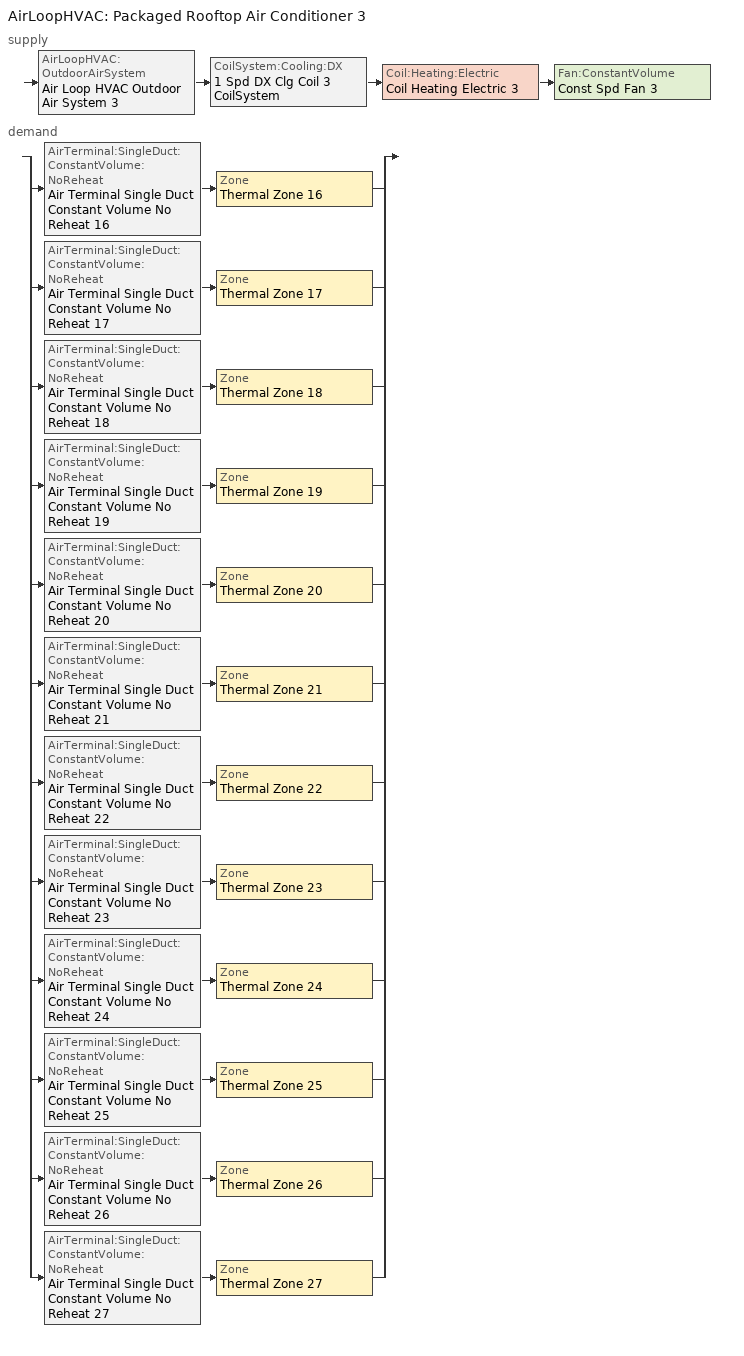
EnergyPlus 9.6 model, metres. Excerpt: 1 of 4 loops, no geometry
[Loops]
AirLoopHVAC 'Packaged Rooftop Air Conditioner 3'
 supply: AirLoopHVAC:OutdoorAirSystem 'Air Loop HVAC Outdoor Air System 3' > CoilSystem:Cooling:DX '1 Spd DX Clg Coil 3 CoilSystem' > Coil:Heating:Electric 'Coil Heating Electric 3' > Fan:ConstantVolume 'Const Spd Fan 3'
 demand: split
  | AirTerminal:SingleDuct:ConstantVolume:NoReheat 'Air Terminal Single Duct Constant Volume No Reheat 16' > Zone 'Thermal Zone 16'
  | AirTerminal:SingleDuct:ConstantVolume:NoReheat 'Air Terminal Single Duct Constant Volume No Reheat 17' > Zone 'Thermal Zone 17'
  | AirTerminal:SingleDuct:ConstantVolume:NoReheat 'Air Terminal Single Duct Constant Volume No Reheat 18' > Zone 'Thermal Zone 18'
  | AirTerminal:SingleDuct:ConstantVolume:NoReheat 'Air Terminal Single Duct Constant Volume No Reheat 19' > Zone 'Thermal Zone 19'
  | AirTerminal:SingleDuct:ConstantVolume:NoReheat 'Air Terminal Single Duct Constant Volume No Reheat 20' > Zone 'Thermal Zone 20'
  | AirTerminal:SingleDuct:ConstantVolume:NoReheat 'Air Terminal Single Duct Constant Volume No Reheat 21' > Zone 'Thermal Zone 21'
  | AirTerminal:SingleDuct:ConstantVolume:NoReheat 'Air Terminal Single Duct Constant Volume No Reheat 22' > Zone 'Thermal Zone 22'
  | AirTerminal:SingleDuct:ConstantVolume:NoReheat 'Air Terminal Single Duct Constant Volume No Reheat 23' > Zone 'Thermal Zone 23'
  | AirTerminal:SingleDuct:ConstantVolume:NoReheat 'Air Terminal Single Duct Constant Volume No Reheat 24' > Zone 'Thermal Zone 24'
  | AirTerminal:SingleDuct:ConstantVolume:NoReheat 'Air Terminal Single Duct Constant Volume No Reheat 25' > Zone 'Thermal Zone 25'
  | AirTerminal:SingleDuct:ConstantVolume:NoReheat 'Air Terminal Single Duct Constant Volume No Reheat 26' > Zone 'Thermal Zone 26'
  | AirTerminal:SingleDuct:ConstantVolume:NoReheat 'Air Terminal Single Duct Constant Volume No Reheat 27' > Zone 'Thermal Zone 27'
[Controller:MechanicalVentilation]
Controller Mechanical Ventilation 3: Availability Schedule=Always On Discrete; Demand Controlled Ventilation=No; System Outdoor Air Method=ZoneSum; Zone or ZoneList Name 1=Thermal Zone 16; Design Specification Outdoor Air Object Name 1=Ventilation 16; Zone or ZoneList Name 2=Thermal Zone 17; Design Specification Outdoor Air Object Name 2=Ventilation 17; Zone or ZoneList Name 3=Thermal Zone 18; Design Specification Outdoor Air Object Name 3=Ventilation 18; Zone or ZoneList Name 4=Thermal Zone 19; Design Specification Outdoor Air Object Name 4=Ventilation 19; Zone or ZoneList Name 5=Thermal Zone 20; Design Specification Outdoor Air Object Name 5=Ventilation 20; Zone or ZoneList Name 6=Thermal Zone 21; Design Specification Outdoor Air Object Name 6=Ventilation 21; Zone or ZoneList Name 7=Thermal Zone 22; Design Specification Outdoor Air Object Name 7=Ventilation 22; Zone or ZoneList Name 8=Thermal Zone 23; Design Specification Outdoor Air Object Name 8=Ventilation 23; Zone or ZoneList Name 9=Thermal Zone 24; Design Specification Outdoor Air Object Name 9=Ventilation 24; Zone or ZoneList Name 10=Thermal Zone 25; Design Specification Outdoor Air Object Name 10=Ventilation 25; Zone or ZoneList Name 11=Thermal Zone 26; Design Specification Outdoor Air Object Name 11=Ventilation 26; Zone or ZoneList Name 12=Thermal Zone 27; Design Specification Outdoor Air Object Name 12=Ventilation 27
[AirLoopHVAC]
Packaged Rooftop Air Conditioner 3: Design Supply Air Flow Rate m3/s=AutoSize; Design Return Air Flow Fraction of Supply Air Flow=1
[Sizing:System]
Packaged Rooftop Air Conditioner 3: Type of Load to Size On=Sensible; Design Outdoor Air Flow Rate m3/s=Autosize; Central Heating Maximum System Air Flow Ratio=0.3; Preheat Design Temperature C=7; Preheat Design Humidity Ratio kgWater/kgDryAir=0.008; Precool Design Temperature C=12.8; Precool Design Humidity Ratio kgWater/kgDryAir=0.008; Central Cooling Design Supply Air Temperature C=18.7; Central Heating Design Supply Air Temperature C=44.7; Type of Zone Sum to Use=NonCoincident; 100% Outdoor Air in Cooling=Yes; 100% Outdoor Air in Heating=Yes; Central Cooling Design Supply Air Humidity Ratio kgWater/kgDryAir=0.0085; Central Heating Design Supply Air Humidity Ratio kgWater/kgDryAir=0.008; Cooling Supply Air Flow Rate Method=DesignDay; Cooling Supply Air Flow Rate m3/s=0; Cooling Supply Air Flow Rate Per Floor Area m3/s-m2=0.00996765; Cooling Fraction of Autosized Cooling Supply Air Flow Rate=1; Cooling Supply Air Flow Rate Per Unit Cooling Capacity m3/s-W=3.94755e-05; Heating Supply Air Flow Rate Method=DesignDay; Heating Supply Air Flow Rate m3/s=0; Heating Supply Air Flow Rate Per Floor Area m3/s-m2=0.00996765; Heating Fraction of Autosized Heating Supply Air Flow Rate=1; Heating Fraction of Autosized Cooling Supply Air Flow Rate=1; Heating Supply Air Flow Rate Per Unit Heating Capacity m3/s-W=3.15882e-05; System Outdoor Air Method=ZoneSum; Zone Maximum Outdoor Air Fraction dimensionless=1; Cooling Design Capacity Method=CoolingDesignCapacity; Cooling Design Capacity W=Autosize; Cooling Design Capacity Per Floor Area W/m2=234.7; Fraction of Autosized Cooling Design Capacity=1; Heating Design Capacity Method=HeatingDesignCapacity; Heating Design Capacity W=Autosize; Heating Design Capacity Per Floor Area W/m2=157; Fraction of Autosized Heating Design Capacity=1; Central Cooling Capacity Control Method=OnOff; Occupant Diversity=Autosize
[Controller:OutdoorAir]
Controller Outdoor Air 3: Minimum Outdoor Air Flow Rate m3/s=0; Maximum Outdoor Air Flow Rate m3/s=Autosize; Economizer Control Type=DifferentialEnthalpy; Economizer Control Action Type=ModulateFlow; Economizer Maximum Limit Dry-Bulb Temperature C=28; Economizer Maximum Limit Enthalpy J/kg=64000; Economizer Minimum Limit Dry-Bulb Temperature C=-100; Lockout Type=NoLockout; Minimum Limit Type=FixedMinimum; Mechanical Ventilation Controller=Controller Mechanical Ventilation 3; High Humidity Control=No; Control High Indoor Humidity Based on Outdoor Humidity Ratio=Yes; Heat Recovery Bypass Control Type=BypassWhenWithinEconomizerLimits
[SetpointManager:MixedAir] Control Variable=Temperature
Name | Setpoint Node or NodeList
Node Air Deck Mixed 3 OS Default SPM | Node Air Deck Mixed 3
Node Air Deck Cooling 3 OS Default SPM | Node Air Deck Cooling 3
Node Air Deck Heating 3 OS Default SPM | Node Air Deck Heating 3
[CoilSystem:Cooling:DX]
1 Spd DX Clg Coil 3 CoilSystem: Availability Schedule=Always On Discrete hvac_library; Cooling Coil=1 Spd DX Clg Coil 3
[Coil:Cooling:DX:SingleSpeed]
1 Spd DX Clg Coil 3: Availability Schedule=Always On Discrete hvac_library; Gross Rated Total Cooling Capacity W=Autosize; Gross Rated Sensible Heat Ratio=Autosize; Gross Rated Cooling COP W/W=5.47; Rated Air Flow Rate m3/s=Autosize; Rated Evaporator Fan Power Per Volume Flow Rate W/(m3/s)=773.3; Total Cooling Capacity Function of Temperature Curve=OS:Curve:Biquadratic 1; Total Cooling Capacity Function of Flow Fraction Curve=OS:Curve:Quadratic 1; Energy Input Ratio Function of Temperature Curve=OS:Curve:Biquadratic 2; Energy Input Ratio Function of Flow Fraction Curve=OS:Curve:Quadratic 2; Part Load Fraction Correlation Curve=OS:Curve:Quadratic 3; Minimum Outdoor Dry-Bulb Temperature for Compressor Operation C=-25; Condenser Type=AirCooled; Evaporative Condenser Effectiveness=0; Evaporative Condenser Air Flow Rate m3/s=Autosize; Evaporative Condenser Pump Rated Power Consumption W=Autosize; Crankcase Heater Capacity W=0; Maximum Outdoor Dry-Bulb Temperature for Crankcase Heater Operation C=0; Basin Heater Capacity W/K=0; Basin Heater Setpoint Temperature C=10
[Coil:Heating:Electric]
Coil Heating Electric 3: Availability Schedule=Always On Discrete hvac_library; Efficiency=0.78; Nominal Capacity W=Autosize
[Fan:ConstantVolume]
Const Spd Fan 3: Availability Schedule=Always On Discrete; Fan Total Efficiency=0.88; Pressure Rise Pa=1140; Maximum Flow Rate m3/s=Autosize; Motor Efficiency=0.9; Motor In Airstream Fraction=1
[SetpointManager:Scheduled]
Setpoint Manager Scheduled Air Duck 3: Control Variable=Temperature; Schedule=Deck_Temperature 3; Setpoint Node or NodeList=Node Air Deck Supply 3
[ZoneControl:Thermostat] Temperature Difference Between Cutout And Setpoint deltaC=0
Name | Zone or ZoneList | Control Type Schedule | Control 1
Thermal Zone 16 Thermostat | Thermal Zone 16 | Thermal Zone 16 Thermostat Schedule | Thermostat Setpoint Dual Setpoint 16
Thermal Zone 17 Thermostat | Thermal Zone 17 | Thermal Zone 17 Thermostat Schedule | Thermostat Setpoint Dual Setpoint 17
Thermal Zone 18 Thermostat | Thermal Zone 18 | Thermal Zone 18 Thermostat Schedule | Thermostat Setpoint Dual Setpoint 18
Thermal Zone 19 Thermostat | Thermal Zone 19 | Thermal Zone 19 Thermostat Schedule | Thermostat Setpoint Dual Setpoint 19
Thermal Zone 20 Thermostat | Thermal Zone 20 | Thermal Zone 20 Thermostat Schedule | Thermostat Setpoint Dual Setpoint 20
Thermal Zone 21 Thermostat | Thermal Zone 21 | Thermal Zone 21 Thermostat Schedule | Thermostat Setpoint Dual Setpoint 21
Thermal Zone 22 Thermostat | Thermal Zone 22 | Thermal Zone 22 Thermostat Schedule | Thermostat Setpoint Dual Setpoint 22
Thermal Zone 23 Thermostat | Thermal Zone 23 | Thermal Zone 23 Thermostat Schedule | Thermostat Setpoint Dual Setpoint 23
Thermal Zone 24 Thermostat | Thermal Zone 24 | Thermal Zone 24 Thermostat Schedule | Thermostat Setpoint Dual Setpoint 24
Thermal Zone 25 Thermostat | Thermal Zone 25 | Thermal Zone 25 Thermostat Schedule | Thermostat Setpoint Dual Setpoint 25
Thermal Zone 26 Thermostat | Thermal Zone 26 | Thermal Zone 26 Thermostat Schedule | Thermostat Setpoint Dual Setpoint 26
Thermal Zone 27 Thermostat | Thermal Zone 27 | Thermal Zone 27 Thermostat Schedule | Thermostat Setpoint Dual Setpoint 27
[ThermostatSetpoint:DualSetpoint]
Name | Heating Setpoint Temperature Schedule | Cooling Setpoint Temperature Schedule
Thermostat Setpoint Dual Setpoint 16 | HtgSetp 16 | ClgSetp 16
Thermostat Setpoint Dual Setpoint 17 | HtgSetp 17 | ClgSetp 17
Thermostat Setpoint Dual Setpoint 18 | HtgSetp 18 | ClgSetp 18
Thermostat Setpoint Dual Setpoint 19 | HtgSetp 19 | ClgSetp 19
Thermostat Setpoint Dual Setpoint 20 | HtgSetp 20 | ClgSetp 20
Thermostat Setpoint Dual Setpoint 21 | HtgSetp 21 | ClgSetp 21
Thermostat Setpoint Dual Setpoint 22 | HtgSetp 22 | ClgSetp 22
Thermostat Setpoint Dual Setpoint 23 | HtgSetp 23 | ClgSetp 23
Thermostat Setpoint Dual Setpoint 24 | HtgSetp 24 | ClgSetp 24
Thermostat Setpoint Dual Setpoint 25 | HtgSetp 25 | ClgSetp 25
Thermostat Setpoint Dual Setpoint 26 | HtgSetp 26 | ClgSetp 26
Thermostat Setpoint Dual Setpoint 27 | HtgSetp 27 | ClgSetp 27
[AirTerminal:SingleDuct:ConstantVolume:NoReheat] Availability Schedule=Always On Discrete; Maximum Air Flow Rate m3/s=AutoSize
Air Terminal Single Duct Constant Volume No Reheat 16; Air Terminal Single Duct Constant Volume No Reheat 17; Air Terminal Single Duct Constant Volume No Reheat 18; Air Terminal Single Duct Constant Volume No Reheat 19; Air Terminal Single Duct Constant Volume No Reheat 20; Air Terminal Single Duct Constant Volume No Reheat 21; Air Terminal Single Duct Constant Volume No Reheat 22; Air Terminal Single Duct Constant Volume No Reheat 23; Air Terminal Single Duct Constant Volume No Reheat 24; Air Terminal Single Duct Constant Volume No Reheat 25; Air Terminal Single Duct Constant Volume No Reheat 26; Air Terminal Single Duct Constant Volume No Reheat 27
[Zone equipment]
Thermal Zone 16: Air Terminal Single Duct Constant Volume No Reheat 16
Thermal Zone 17: Air Terminal Single Duct Constant Volume No Reheat 17
Thermal Zone 18: Air Terminal Single Duct Constant Volume No Reheat 18
Thermal Zone 19: Air Terminal Single Duct Constant Volume No Reheat 19
Thermal Zone 20: Air Terminal Single Duct Constant Volume No Reheat 20
Thermal Zone 21: Air Terminal Single Duct Constant Volume No Reheat 21
Thermal Zone 22: Air Terminal Single Duct Constant Volume No Reheat 22
Thermal Zone 23: Air Terminal Single Duct Constant Volume No Reheat 23
Thermal Zone 24: Air Terminal Single Duct Constant Volume No Reheat 24
Thermal Zone 25: Air Terminal Single Duct Constant Volume No Reheat 25
Thermal Zone 26: Air Terminal Single Duct Constant Volume No Reheat 26
Thermal Zone 27: Air Terminal Single Duct Constant Volume No Reheat 27
[Sizing:Zone] Zone Cooling Design Supply Air Temperature Input Method=SupplyAirTemperature; Zone Cooling Design Supply Air Temperature C=18.7; Zone Cooling Design Supply Air Temperature Difference deltaC=11.11; Zone Heating Design Supply Air Temperature Input Method=SupplyAirTemperature; Zone Heating Design Supply Air Temperature C=44.7; Zone Heating Design Supply Air Temperature Difference deltaC=11.11; Zone Cooling Design Supply Air Humidity Ratio kgWater/kgDryAir=0.0085; Zone Heating Design Supply Air Humidity Ratio kgWater/kgDryAir=0.008; Cooling Design Air Flow Method=DesignDay; Cooling Design Air Flow Rate m3/s=0; Cooling Minimum Air Flow per Zone Floor Area m3/s-m2=0.000762; Cooling Minimum Air Flow m3/s=0; Cooling Minimum Air Flow Fraction=0; Heating Design Air Flow Method=DesignDay; Heating Design Air Flow Rate m3/s=0; Heating Maximum Air Flow per Zone Floor Area m3/s-m2=0.002032; Heating Maximum Air Flow m3/s=0.141576; Heating Maximum Air Flow Fraction=0.3; Account for Dedicated Outdoor Air System=No
Name | Design Specification Outdoor Air Object
Thermal Zone 16 | Ventilation 16
Thermal Zone 17 | Ventilation 17
Thermal Zone 18 | Ventilation 18
Thermal Zone 19 | Ventilation 19
Thermal Zone 20 | Ventilation 20
Thermal Zone 21 | Ventilation 21
Thermal Zone 22 | Ventilation 22
Thermal Zone 23 | Ventilation 23
Thermal Zone 24 | Ventilation 24
Thermal Zone 25 | Ventilation 25
Thermal Zone 26 | Ventilation 26
Thermal Zone 27 | Ventilation 27
[DesignSpecification:OutdoorAir] Outdoor Air Method=Sum; Outdoor Air Flow per Person m3/s-person=0; Outdoor Air Flow per Zone Floor Area m3/s-m2=0; Outdoor Air Flow per Zone m3/s=0; Outdoor Air Flow Air Changes per Hour 1/hr=1.35
Ventilation 16; Ventilation 17; Ventilation 18; Ventilation 19; Ventilation 20; Ventilation 21; Ventilation 22; Ventilation 23; Ventilation 24; Ventilation 25; Ventilation 26; Ventilation 27
[Schedule:Day:Interval]
HtgSetp Summer Design Day 16; HtgSetp Summer Design Day 17; HtgSetp Summer Design Day 18; HtgSetp Summer Design Day 19; HtgSetp Summer Design Day 20; HtgSetp Summer Design Day 21; HtgSetp Summer Design Day 22; HtgSetp Summer Design Day 23; HtgSetp Summer Design Day 24; HtgSetp Summer Design Day 25; HtgSetp Summer Design Day 26; HtgSetp Summer Design Day 27: No, 24:00, 15.6
HtgSetp Winter Design Day 16; HtgSetp Winter Design Day 17; HtgSetp Winter Design Day 18; HtgSetp Winter Design Day 19; HtgSetp Winter Design Day 20; HtgSetp Winter Design Day 21; HtgSetp Winter Design Day 22; HtgSetp Winter Design Day 23; HtgSetp Winter Design Day 24; HtgSetp Winter Design Day 25; HtgSetp Winter Design Day 26; HtgSetp Winter Design Day 27: No, 24:00, 21
ClgSetp Summer Design Day 16; ClgSetp Summer Design Day 17; ClgSetp Summer Design Day 18; ClgSetp Summer Design Day 19; ClgSetp Summer Design Day 20; ClgSetp Summer Design Day 21; ClgSetp Summer Design Day 22; ClgSetp Summer Design Day 23; ClgSetp Summer Design Day 24; ClgSetp Summer Design Day 25; ClgSetp Summer Design Day 26; ClgSetp Summer Design Day 27: No, 06:00, 26.7, 22:00, 24, 24:00, 26.7
ClgSetp Winter Design Day 16; ClgSetp Winter Design Day 17; ClgSetp Winter Design Day 18; ClgSetp Winter Design Day 19; ClgSetp Winter Design Day 20; ClgSetp Winter Design Day 21; ClgSetp Winter Design Day 22; ClgSetp Winter Design Day 23; ClgSetp Winter Design Day 24; ClgSetp Winter Design Day 25; ClgSetp Winter Design Day 26; ClgSetp Winter Design Day 27: No, 24:00, 26.7
ClgSetp Default Schedule 16; ClgSetp Default Schedule 17; ClgSetp Default Schedule 18; ClgSetp Default Schedule 19; ClgSetp Default Schedule 20; ClgSetp Default Schedule 21; ClgSetp Default Schedule 22; ClgSetp Default Schedule 23; ClgSetp Default Schedule 24; ClgSetp Default Schedule 25; ClgSetp Default Schedule 26; ClgSetp Default Schedule 27: Temperature 37, No, 01:00, 28.4, 02:00, 28.4, 03:00, 28.4, 04:00, 28.4, 05:00, 28.4, 06:00, 28.4, 07:00, 28.4, 08:00, 28.4, 09:00, 24.2, 10:00, 24.2, 11:00, 24.2, 12:00, 24.2, 13:00, 24.2, 14:00, 24.2, 15:00, 28.4, 16:00, 28.4, 17:00, 28.4, 18:00, 28.4, 19:00, 28.4, 20:00, 28.4, 21:00, 28.4, 22:00, 28.4, 23:00, 28.4, 24:00, 28.4
HtgSetp Default Schedule 16; HtgSetp Default Schedule 17; HtgSetp Default Schedule 18; HtgSetp Default Schedule 19; HtgSetp Default Schedule 20; HtgSetp Default Schedule 21; HtgSetp Default Schedule 22; HtgSetp Default Schedule 23; HtgSetp Default Schedule 24; HtgSetp Default Schedule 25; HtgSetp Default Schedule 26; HtgSetp Default Schedule 27: Temperature 36, No, 01:00, 23.1, 02:00, 23.1, 03:00, 23.1, 04:00, 23.1, 05:00, 23.1, 06:00, 23.1, 07:00, 23.1, 08:00, 23.1, 09:00, 21.9, 10:00, 21.9, 11:00, 21.9, 12:00, 21.9, 13:00, 21.9, 14:00, 21.9, 15:00, 23.1, 16:00, 23.1, 17:00, 23.1, 18:00, 23.1, 19:00, 23.1, 20:00, 23.1, 21:00, 23.1, 22:00, 23.1, 23:00, 23.1, 24:00, 23.1
Deck_Temperature_Default 3; Deck_Temperature_Summer_Design_Day 3; Deck_Temperature_Winter_Design_Day 3: No, 24:00, 18.7
[Schedule:Week:Daily]
HtgSetp 16 Week Rule - Jan1-Dec31: HtgSetp Default Schedule 16, HtgSetp Default Schedule 16, HtgSetp Default Schedule 16, HtgSetp Default Schedule 16, HtgSetp Default Schedule 16, HtgSetp Default Schedule 16, HtgSetp Default Schedule 16, HtgSetp Default Schedule 16, HtgSetp Summer Design Day 16, HtgSetp Winter Design Day 16, HtgSetp Default Schedule 16, HtgSetp Default Schedule 16
ClgSetp 16 Week Rule - Jan1-Dec31: ClgSetp Default Schedule 16, ClgSetp Default Schedule 16, ClgSetp Default Schedule 16, ClgSetp Default Schedule 16, ClgSetp Default Schedule 16, ClgSetp Default Schedule 16, ClgSetp Default Schedule 16, ClgSetp Default Schedule 16, ClgSetp Summer Design Day 16, ClgSetp Winter Design Day 16, ClgSetp Default Schedule 16, ClgSetp Default Schedule 16
HtgSetp 17 Week Rule - Jan1-Dec31: HtgSetp Default Schedule 17, HtgSetp Default Schedule 17, HtgSetp Default Schedule 17, HtgSetp Default Schedule 17, HtgSetp Default Schedule 17, HtgSetp Default Schedule 17, HtgSetp Default Schedule 17, HtgSetp Default Schedule 17, HtgSetp Summer Design Day 17, HtgSetp Winter Design Day 17, HtgSetp Default Schedule 17, HtgSetp Default Schedule 17
ClgSetp 17 Week Rule - Jan1-Dec31: ClgSetp Default Schedule 17, ClgSetp Default Schedule 17, ClgSetp Default Schedule 17, ClgSetp Default Schedule 17, ClgSetp Default Schedule 17, ClgSetp Default Schedule 17, ClgSetp Default Schedule 17, ClgSetp Default Schedule 17, ClgSetp Summer Design Day 17, ClgSetp Winter Design Day 17, ClgSetp Default Schedule 17, ClgSetp Default Schedule 17
HtgSetp 18 Week Rule - Jan1-Dec31: HtgSetp Default Schedule 18, HtgSetp Default Schedule 18, HtgSetp Default Schedule 18, HtgSetp Default Schedule 18, HtgSetp Default Schedule 18, HtgSetp Default Schedule 18, HtgSetp Default Schedule 18, HtgSetp Default Schedule 18, HtgSetp Summer Design Day 18, HtgSetp Winter Design Day 18, HtgSetp Default Schedule 18, HtgSetp Default Schedule 18
ClgSetp 18 Week Rule - Jan1-Dec31: ClgSetp Default Schedule 18, ClgSetp Default Schedule 18, ClgSetp Default Schedule 18, ClgSetp Default Schedule 18, ClgSetp Default Schedule 18, ClgSetp Default Schedule 18, ClgSetp Default Schedule 18, ClgSetp Default Schedule 18, ClgSetp Summer Design Day 18, ClgSetp Winter Design Day 18, ClgSetp Default Schedule 18, ClgSetp Default Schedule 18
HtgSetp 19 Week Rule - Jan1-Dec31: HtgSetp Default Schedule 19, HtgSetp Default Schedule 19, HtgSetp Default Schedule 19, HtgSetp Default Schedule 19, HtgSetp Default Schedule 19, HtgSetp Default Schedule 19, HtgSetp Default Schedule 19, HtgSetp Default Schedule 19, HtgSetp Summer Design Day 19, HtgSetp Winter Design Day 19, HtgSetp Default Schedule 19, HtgSetp Default Schedule 19
ClgSetp 19 Week Rule - Jan1-Dec31: ClgSetp Default Schedule 19, ClgSetp Default Schedule 19, ClgSetp Default Schedule 19, ClgSetp Default Schedule 19, ClgSetp Default Schedule 19, ClgSetp Default Schedule 19, ClgSetp Default Schedule 19, ClgSetp Default Schedule 19, ClgSetp Summer Design Day 19, ClgSetp Winter Design Day 19, ClgSetp Default Schedule 19, ClgSetp Default Schedule 19
HtgSetp 20 Week Rule - Jan1-Dec31: HtgSetp Default Schedule 20, HtgSetp Default Schedule 20, HtgSetp Default Schedule 20, HtgSetp Default Schedule 20, HtgSetp Default Schedule 20, HtgSetp Default Schedule 20, HtgSetp Default Schedule 20, HtgSetp Default Schedule 20, HtgSetp Summer Design Day 20, HtgSetp Winter Design Day 20, HtgSetp Default Schedule 20, HtgSetp Default Schedule 20
ClgSetp 20 Week Rule - Jan1-Dec31: ClgSetp Default Schedule 20, ClgSetp Default Schedule 20, ClgSetp Default Schedule 20, ClgSetp Default Schedule 20, ClgSetp Default Schedule 20, ClgSetp Default Schedule 20, ClgSetp Default Schedule 20, ClgSetp Default Schedule 20, ClgSetp Summer Design Day 20, ClgSetp Winter Design Day 20, ClgSetp Default Schedule 20, ClgSetp Default Schedule 20
HtgSetp 21 Week Rule - Jan1-Dec31: HtgSetp Default Schedule 21, HtgSetp Default Schedule 21, HtgSetp Default Schedule 21, HtgSetp Default Schedule 21, HtgSetp Default Schedule 21, HtgSetp Default Schedule 21, HtgSetp Default Schedule 21, HtgSetp Default Schedule 21, HtgSetp Summer Design Day 21, HtgSetp Winter Design Day 21, HtgSetp Default Schedule 21, HtgSetp Default Schedule 21
ClgSetp 21 Week Rule - Jan1-Dec31: ClgSetp Default Schedule 21, ClgSetp Default Schedule 21, ClgSetp Default Schedule 21, ClgSetp Default Schedule 21, ClgSetp Default Schedule 21, ClgSetp Default Schedule 21, ClgSetp Default Schedule 21, ClgSetp Default Schedule 21, ClgSetp Summer Design Day 21, ClgSetp Winter Design Day 21, ClgSetp Default Schedule 21, ClgSetp Default Schedule 21
HtgSetp 22 Week Rule - Jan1-Dec31: HtgSetp Default Schedule 22, HtgSetp Default Schedule 22, HtgSetp Default Schedule 22, HtgSetp Default Schedule 22, HtgSetp Default Schedule 22, HtgSetp Default Schedule 22, HtgSetp Default Schedule 22, HtgSetp Default Schedule 22, HtgSetp Summer Design Day 22, HtgSetp Winter Design Day 22, HtgSetp Default Schedule 22, HtgSetp Default Schedule 22
ClgSetp 22 Week Rule - Jan1-Dec31: ClgSetp Default Schedule 22, ClgSetp Default Schedule 22, ClgSetp Default Schedule 22, ClgSetp Default Schedule 22, ClgSetp Default Schedule 22, ClgSetp Default Schedule 22, ClgSetp Default Schedule 22, ClgSetp Default Schedule 22, ClgSetp Summer Design Day 22, ClgSetp Winter Design Day 22, ClgSetp Default Schedule 22, ClgSetp Default Schedule 22
HtgSetp 23 Week Rule - Jan1-Dec31: HtgSetp Default Schedule 23, HtgSetp Default Schedule 23, HtgSetp Default Schedule 23, HtgSetp Default Schedule 23, HtgSetp Default Schedule 23, HtgSetp Default Schedule 23, HtgSetp Default Schedule 23, HtgSetp Default Schedule 23, HtgSetp Summer Design Day 23, HtgSetp Winter Design Day 23, HtgSetp Default Schedule 23, HtgSetp Default Schedule 23
ClgSetp 23 Week Rule - Jan1-Dec31: ClgSetp Default Schedule 23, ClgSetp Default Schedule 23, ClgSetp Default Schedule 23, ClgSetp Default Schedule 23, ClgSetp Default Schedule 23, ClgSetp Default Schedule 23, ClgSetp Default Schedule 23, ClgSetp Default Schedule 23, ClgSetp Summer Design Day 23, ClgSetp Winter Design Day 23, ClgSetp Default Schedule 23, ClgSetp Default Schedule 23
HtgSetp 24 Week Rule - Jan1-Dec31: HtgSetp Default Schedule 24, HtgSetp Default Schedule 24, HtgSetp Default Schedule 24, HtgSetp Default Schedule 24, HtgSetp Default Schedule 24, HtgSetp Default Schedule 24, HtgSetp Default Schedule 24, HtgSetp Default Schedule 24, HtgSetp Summer Design Day 24, HtgSetp Winter Design Day 24, HtgSetp Default Schedule 24, HtgSetp Default Schedule 24
ClgSetp 24 Week Rule - Jan1-Dec31: ClgSetp Default Schedule 24, ClgSetp Default Schedule 24, ClgSetp Default Schedule 24, ClgSetp Default Schedule 24, ClgSetp Default Schedule 24, ClgSetp Default Schedule 24, ClgSetp Default Schedule 24, ClgSetp Default Schedule 24, ClgSetp Summer Design Day 24, ClgSetp Winter Design Day 24, ClgSetp Default Schedule 24, ClgSetp Default Schedule 24
HtgSetp 25 Week Rule - Jan1-Dec31: HtgSetp Default Schedule 25, HtgSetp Default Schedule 25, HtgSetp Default Schedule 25, HtgSetp Default Schedule 25, HtgSetp Default Schedule 25, HtgSetp Default Schedule 25, HtgSetp Default Schedule 25, HtgSetp Default Schedule 25, HtgSetp Summer Design Day 25, HtgSetp Winter Design Day 25, HtgSetp Default Schedule 25, HtgSetp Default Schedule 25
ClgSetp 25 Week Rule - Jan1-Dec31: ClgSetp Default Schedule 25, ClgSetp Default Schedule 25, ClgSetp Default Schedule 25, ClgSetp Default Schedule 25, ClgSetp Default Schedule 25, ClgSetp Default Schedule 25, ClgSetp Default Schedule 25, ClgSetp Default Schedule 25, ClgSetp Summer Design Day 25, ClgSetp Winter Design Day 25, ClgSetp Default Schedule 25, ClgSetp Default Schedule 25
HtgSetp 26 Week Rule - Jan1-Dec31: HtgSetp Default Schedule 26, HtgSetp Default Schedule 26, HtgSetp Default Schedule 26, HtgSetp Default Schedule 26, HtgSetp Default Schedule 26, HtgSetp Default Schedule 26, HtgSetp Default Schedule 26, HtgSetp Default Schedule 26, HtgSetp Summer Design Day 26, HtgSetp Winter Design Day 26, HtgSetp Default Schedule 26, HtgSetp Default Schedule 26
ClgSetp 26 Week Rule - Jan1-Dec31: ClgSetp Default Schedule 26, ClgSetp Default Schedule 26, ClgSetp Default Schedule 26, ClgSetp Default Schedule 26, ClgSetp Default Schedule 26, ClgSetp Default Schedule 26, ClgSetp Default Schedule 26, ClgSetp Default Schedule 26, ClgSetp Summer Design Day 26, ClgSetp Winter Design Day 26, ClgSetp Default Schedule 26, ClgSetp Default Schedule 26
HtgSetp 27 Week Rule - Jan1-Dec31: HtgSetp Default Schedule 27, HtgSetp Default Schedule 27, HtgSetp Default Schedule 27, HtgSetp Default Schedule 27, HtgSetp Default Schedule 27, HtgSetp Default Schedule 27, HtgSetp Default Schedule 27, HtgSetp Default Schedule 27, HtgSetp Summer Design Day 27, HtgSetp Winter Design Day 27, HtgSetp Default Schedule 27, HtgSetp Default Schedule 27
ClgSetp 27 Week Rule - Jan1-Dec31: ClgSetp Default Schedule 27, ClgSetp Default Schedule 27, ClgSetp Default Schedule 27, ClgSetp Default Schedule 27, ClgSetp Default Schedule 27, ClgSetp Default Schedule 27, ClgSetp Default Schedule 27, ClgSetp Default Schedule 27, ClgSetp Summer Design Day 27, ClgSetp Winter Design Day 27, ClgSetp Default Schedule 27, ClgSetp Default Schedule 27
Deck_Temperature 3 Week Rule - Jan1-Dec31: Deck_Temperature_Default 3, Deck_Temperature_Default 3, Deck_Temperature_Default 3, Deck_Temperature_Default 3, Deck_Temperature_Default 3, Deck_Temperature_Default 3, Deck_Temperature_Default 3, Deck_Temperature_Default 3, Deck_Temperature_Summer_Design_Day 3, Deck_Temperature_Winter_Design_Day 3, Deck_Temperature_Default 3, Deck_Temperature_Default 3
[Schedule:Year]
HtgSetp 16: HtgSetp 16 Week Rule - Jan1-Dec31, 1, 1, 12, 31
ClgSetp 16: ClgSetp 16 Week Rule - Jan1-Dec31, 1, 1, 12, 31
HtgSetp 17: HtgSetp 17 Week Rule - Jan1-Dec31, 1, 1, 12, 31
ClgSetp 17: ClgSetp 17 Week Rule - Jan1-Dec31, 1, 1, 12, 31
HtgSetp 18: HtgSetp 18 Week Rule - Jan1-Dec31, 1, 1, 12, 31
ClgSetp 18: ClgSetp 18 Week Rule - Jan1-Dec31, 1, 1, 12, 31
HtgSetp 19: HtgSetp 19 Week Rule - Jan1-Dec31, 1, 1, 12, 31
ClgSetp 19: ClgSetp 19 Week Rule - Jan1-Dec31, 1, 1, 12, 31
HtgSetp 20: HtgSetp 20 Week Rule - Jan1-Dec31, 1, 1, 12, 31
ClgSetp 20: ClgSetp 20 Week Rule - Jan1-Dec31, 1, 1, 12, 31
HtgSetp 21: HtgSetp 21 Week Rule - Jan1-Dec31, 1, 1, 12, 31
ClgSetp 21: ClgSetp 21 Week Rule - Jan1-Dec31, 1, 1, 12, 31
HtgSetp 22: HtgSetp 22 Week Rule - Jan1-Dec31, 1, 1, 12, 31
ClgSetp 22: ClgSetp 22 Week Rule - Jan1-Dec31, 1, 1, 12, 31
HtgSetp 23: HtgSetp 23 Week Rule - Jan1-Dec31, 1, 1, 12, 31
ClgSetp 23: ClgSetp 23 Week Rule - Jan1-Dec31, 1, 1, 12, 31
HtgSetp 24: HtgSetp 24 Week Rule - Jan1-Dec31, 1, 1, 12, 31
ClgSetp 24: ClgSetp 24 Week Rule - Jan1-Dec31, 1, 1, 12, 31
HtgSetp 25: HtgSetp 25 Week Rule - Jan1-Dec31, 1, 1, 12, 31
ClgSetp 25: ClgSetp 25 Week Rule - Jan1-Dec31, 1, 1, 12, 31
HtgSetp 26: HtgSetp 26 Week Rule - Jan1-Dec31, 1, 1, 12, 31
ClgSetp 26: ClgSetp 26 Week Rule - Jan1-Dec31, 1, 1, 12, 31
HtgSetp 27: HtgSetp 27 Week Rule - Jan1-Dec31, 1, 1, 12, 31
ClgSetp 27: ClgSetp 27 Week Rule - Jan1-Dec31, 1, 1, 12, 31
Deck_Temperature 3: Deck_Temperature 3 Week Rule - Jan1-Dec31, 1, 1, 12, 31
[Schedule:Compact]
Thermal Zone 16 Thermostat Schedule; Thermal Zone 17 Thermostat Schedule; Thermal Zone 18 Thermostat Schedule; Thermal Zone 19 Thermostat Schedule; Thermal Zone 20 Thermostat Schedule; Thermal Zone 21 Thermostat Schedule; Thermal Zone 22 Thermostat Schedule; Thermal Zone 23 Thermostat Schedule; Thermal Zone 24 Thermostat Schedule; Thermal Zone 25 Thermostat Schedule; Thermal Zone 26 Thermostat Schedule; Thermal Zone 27 Thermostat Schedule: Through: 12/31, For: AllDays, Until: 24:00, 4
[Curve:Biquadratic] Minimum Value of x=17; Maximum Value of x=22; Minimum Value of y=13; Maximum Value of y=46
Name | Coefficient1 Constant | Coefficient2 x | Coefficient3 x**2 | Coefficient4 y | Coefficient5 y**2 | Coefficient6 x*y
OS:Curve:Biquadratic 1 | 0.42415 | 0.04426 | -0.00042 | 0.00333 | -8e-05 | -0.00021
OS:Curve:Biquadratic 2 | 1.23649 | -0.02431 | 0.00057 | -0.01434 | 0.00063 | -0.00038
[Curve:Quadratic]
Name | Coefficient1 Constant | Coefficient2 x | Coefficient3 x**2 | Minimum Value of x | Maximum Value of x
OS:Curve:Quadratic 1 | 0.77136 | 0.34053 | -0.11088 | 0.75918 | 1.13877
OS:Curve:Quadratic 2 | 1.2055 | -0.32953 | 0.12308 | 0.75918 | 1.13877
OS:Curve:Quadratic 3 | 0.771 | 0.229 | 0 | 0 | 1
[Schedule:Constant]
Always On Discrete; Always On Discrete hvac_library: 1
